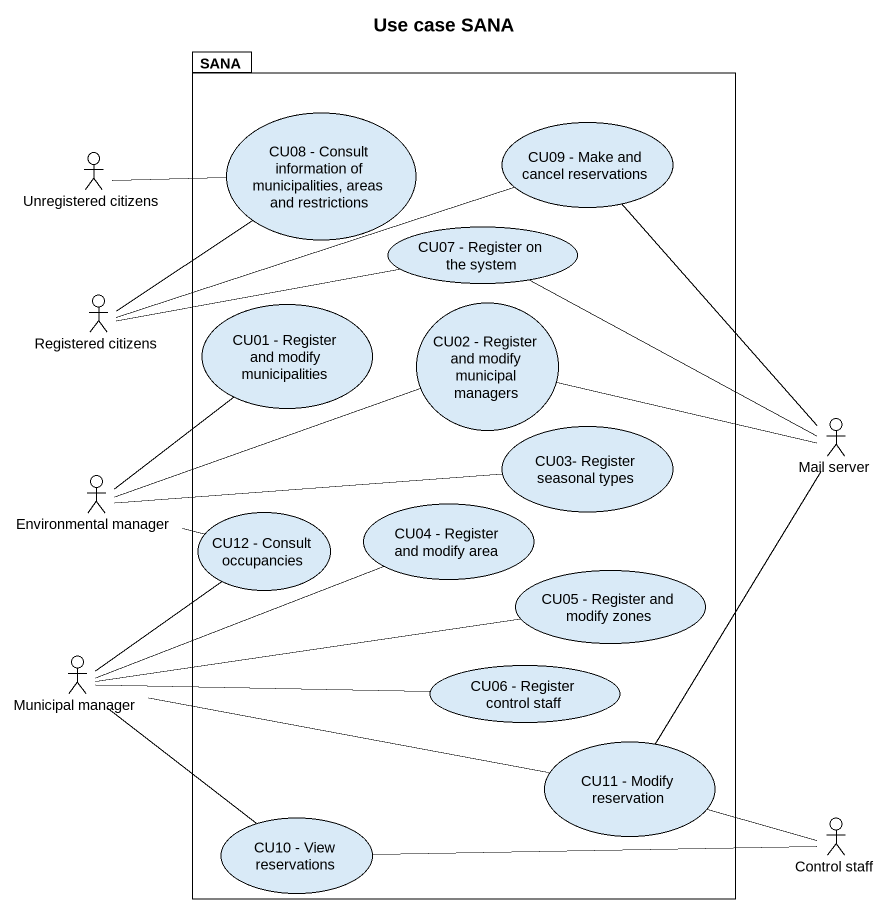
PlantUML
@startuml
title Use case SANA
package SANA {
  usecase "CU08 - Consult information of municipalities, areas and restrictions" as CU08_Consult_information_of
  usecase "CU09 - Make and cancel reservations" as CU09_Make_and_cancel
  usecase "CU07 - Register on the system" as CU07_Register_on_the_system
  usecase "CU01 - Register and modify municipalities" as CU01_Register_and_modify
  usecase "CU02 - Register and modify municipal managers" as CU02_Register_and_modify
  usecase "CU03- Register seasonal types" as CU03_Register_seasonal_types
  usecase "CU04 - Register and modify area" as CU04_Register_and_modify
  usecase "CU12 - Consult occupancies" as CU12_Consult_occupancies
  usecase "CU05 - Register and modify zones" as CU05_Register_and_modify
  usecase "CU06 - Register control staff" as CU06_Register_control_staff
  usecase "CU11 - Modify reservation" as CU11_Modify_reservation
  usecase "CU10 - View reservations" as CU10_View_reservations
}
actor "Unregistered citizens" as Unregistered_citizens
actor "Registered citizens" as Registered_citizens
actor "Mail server" as Mail_server
actor "Environmental manager" as Environmental_manager
actor "Municipal manager" as Municipal_manager
actor "Control staff" as Control_staff
CU08_Consult_information_of -left- Unregistered_citizens
CU08_Consult_information_of -- Registered_citizens
CU09_Make_and_cancel -left- Registered_citizens
CU09_Make_and_cancel -- Mail_server
CU07_Register_on_the_system -right- Mail_server
Registered_citizens -right- CU07_Register_on_the_system
CU02_Register_and_modify -right- Mail_server
CU02_Register_and_modify -left- Environmental_manager
Environmental_manager -up- CU01_Register_and_modify
Environmental_manager -right- CU03_Register_seasonal_types
Environmental_manager -right- CU12_Consult_occupancies
CU05_Register_and_modify -left- Municipal_manager
Municipal_manager -right- CU04_Register_and_modify
Municipal_manager -up- CU12_Consult_occupancies
Municipal_manager -right- CU06_Register_control_staff
CU11_Modify_reservation -up- Mail_server
CU11_Modify_reservation -left- Municipal_manager
CU10_View_reservations -up- Municipal_manager
CU10_View_reservations -right- Control_staff
Control_staff -left- CU11_Modify_reservation
@enduml
